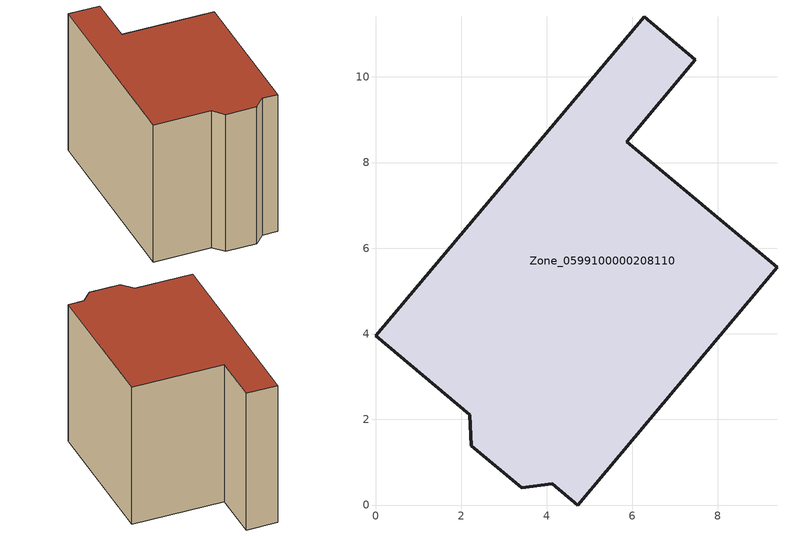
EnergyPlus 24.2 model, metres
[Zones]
Zone_0599100000208110
 floor ground (C_G): 5.87,8.49 9.38,5.55 4.72,0 4.13,0.49 3.42,0.4 2.24,1.39 2.2,2.11 0,3.95 6.28,11.4 7.47,10.4 z0
 wall outside (C_F): 2.24,1.39 3.42,0.4 4.13,0.49 4.72,0 9.38,5.55 5.87,8.49 7.47,10.4 6.28,11.4 0,3.95 2.2,2.11 2.24,1.39 z0:7.53
 roof outside (C_R): 7.47,10.4 6.28,11.4 0,3.95 2.2,2.11 2.24,1.39 3.42,0.4 4.13,0.49 4.72,0 9.38,5.55 5.87,8.49 z7.53
[BUILDING]
Pand.0599100000208110: North Axis=0; Terrain=City; Loads Convergence Tolerance Value=0.04; Temperature Convergence Tolerance Value=0.4; Solar Distribution=FullExterior; Maximum Number of Warmup Days=25; Minimum Number of Warmup Days=1
[Site:Location]
Rotterdam.The.Hague.AP_ZH_NLD Design_Conditions: Latitude=51.96; Longitude=4.45; Time Zone=1; Elevation=-4.5
[SITE:GROUNDTEMPERATURE:BUILDINGSURFACE]
18, 18, 18, 18, 18, 18, 18, 18, 18, 18, 18, 18
[MATERIAL] Thermal Absorptance=0.9; Solar Absorptance=0.7; Visible Absorptance=0.7
Name | Roughness | Thickness | Conductivity | Density | Specific Heat
G.TI.1946 | MediumSmooth | 0.15 | 1 | 540 | 1210
F.TI.1946 | Rough | 0.3 | 0.857143 | 1920 | 840
R.TI.1946 | MediumRough | 0.2 | 0.1 | 1500 | 1000
[CONSTRUCTION]
C_G: G.TI.1946
C_F: F.TI.1946
C_R: R.TI.1946
[ZONE]
Zone_0599100000208110: Type=1; Multiplier=1; Ceiling Height=Autocalculate; Volume=Autocalculate; Floor Area=autocalculate; Part of Total Floor Area=Yes
[ZONEINFILTRATION:DESIGNFLOWRATE]
Infil_Zone_0599100000208110: Zone or ZoneList or Space or SpaceList=Zone_0599100000208110; Schedule=AlwaysOn; Design Flow Rate Calculation Method=Flow/Area; Flow Rate per Floor Area=0.003; Constant Term Coefficient=1; Temperature Term Coefficient=0; Velocity Term Coefficient=0; Velocity Squared Term Coefficient=0
[HVACTEMPLATE:ZONE:IDEALLOADSAIRSYSTEM]
Zone_0599100000208110: Maximum Heating Supply Air Temperature=50; Minimum Cooling Supply Air Temperature=13; Maximum Heating Supply Air Humidity Ratio=0.0156; Minimum Cooling Supply Air Humidity Ratio=0.0077; Heating Limit=NoLimit; Cooling Limit=NoLimit; Dehumidification Control Type=ConstantSensibleHeatRatio; Cooling Sensible Heat Ratio=0.7; Dehumidification Setpoint=60; Humidification Control Type=None; Humidification Setpoint=30; Outdoor Air Method=None; Outdoor Air Flow Rate per Person=0.00944; Outdoor Air Flow Rate per Zone Floor Area=0; Outdoor Air Flow Rate per Zone=0; Demand Controlled Ventilation Type=None; Outdoor Air Economizer Type=NoEconomizer; Heat Recovery Type=None; Sensible Heat Recovery Effectiveness=0.7; Latent Heat Recovery Effectiveness=0.65
[ZONECONTROL:THERMOSTAT]
ThermostatControl_Zone_0599100000208110: Zone or ZoneList=Zone_0599100000208110; Control Type Schedule=DualSetpointControlType; Control 1=Thermostat_Zone_0599100000208110; Temperature Difference Between Cutout And Setpoint=0
[THERMOSTATSETPOINT:DUALSETPOINT]
Thermostat_Zone_0599100000208110: Heating Setpoint Temperature Schedule=HeatingSetpoint_Zone_0599100000208110; Cooling Setpoint Temperature Schedule=CoolingSetpoint_Zone_0599100000208110
[SCHEDULE:COMPACT]
HeatingSetpoint_Zone_0599100000208110: Through: 12/31, For: AllDays, Until: 24:00, 21
CoolingSetpoint_Zone_0599100000208110: Through: 12/31, For: AllDays, Until: 24:00, 24
DualSetpointControlType: Through: 12/31, For: AllDays, Until: 24:00, 4
AlwaysOn: Through: 12/31, For: AllDays, Until: 24:00, 1
